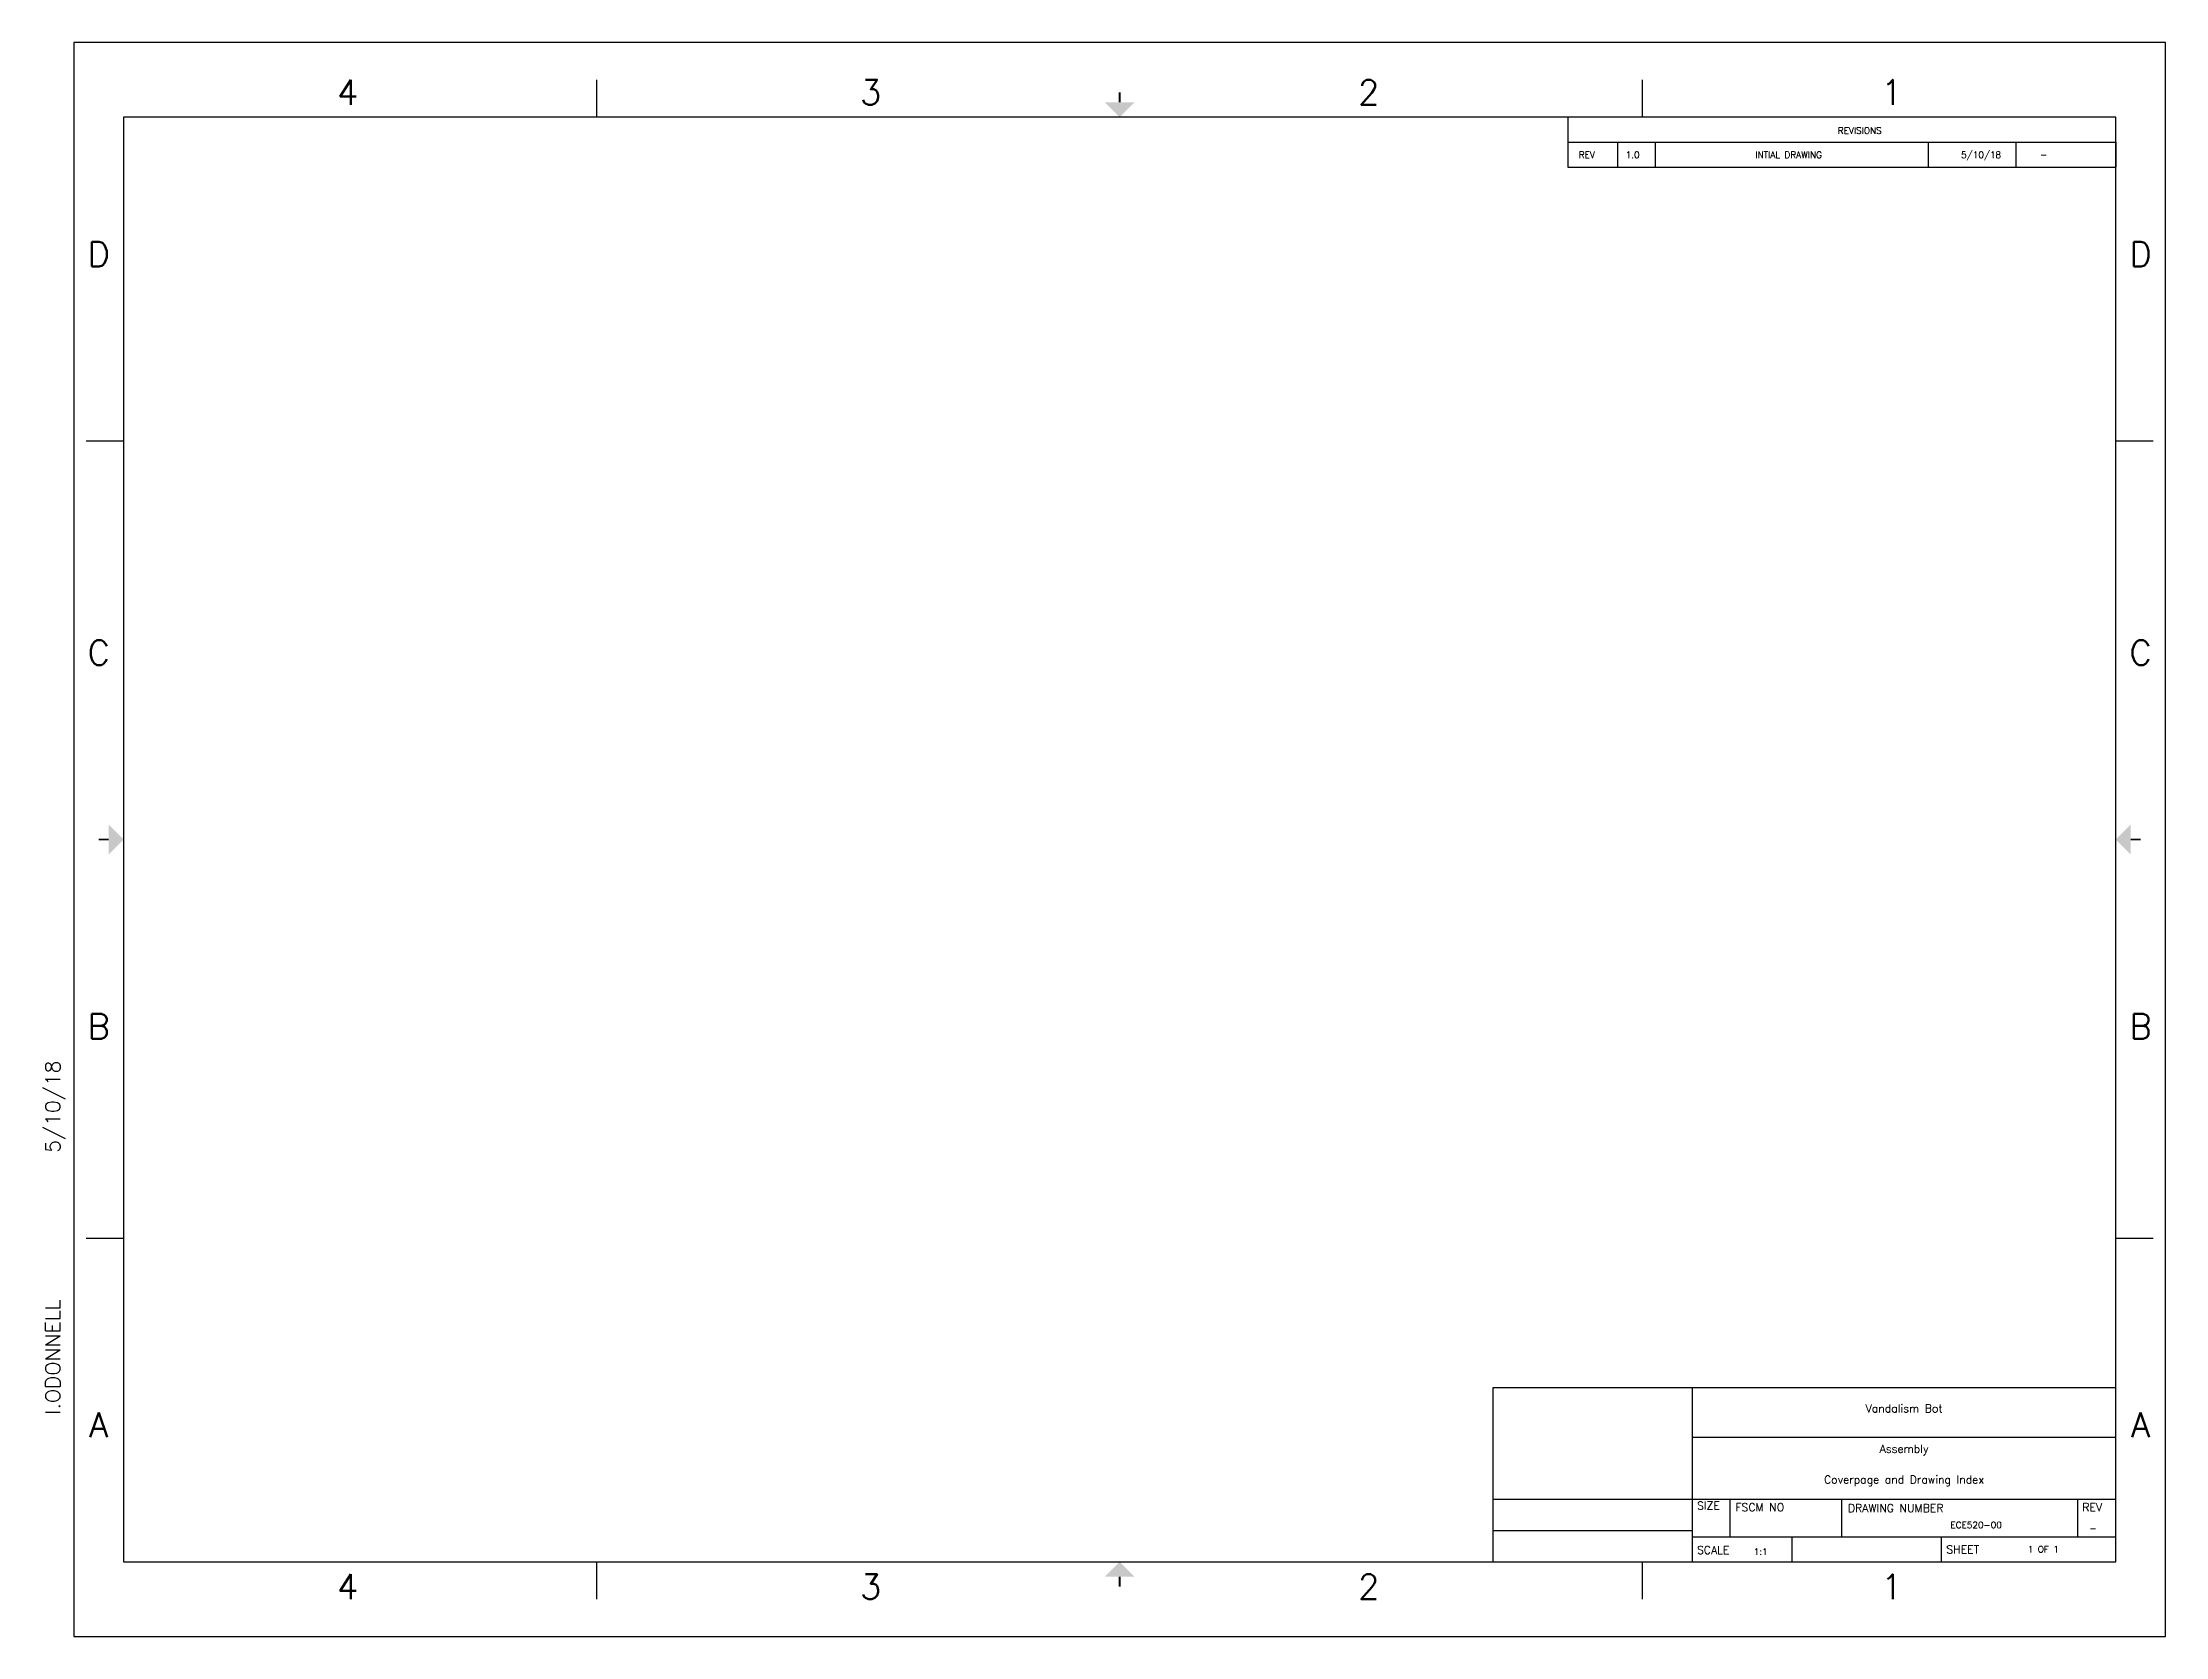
# Model space of a CAD drawing. Header units: inches. Extents: x -0.3 to 21, y 0 to 16.
import ezdxf
from ezdxf.enums import TextEntityAlignment as Align

# ---------------------------------------------------------------- set-up
doc = ezdxf.new("R2010")
doc.units = ezdxf.units.IN
doc.header["$MEASUREMENT"] = 0
for name, color, linetype in [('TB_LABELS', 1, 'Continuous'), ('Title Block', 7, 'Continuous'), ('Viewport', 7, 'Continuous')]:
    doc.layers.add(name, color=color, linetype=linetype)
doc.styles.add('Roman', font='romans')
doc.styles.add('WD', font='romans.shx')

# ---------------------------------------------------------------- blocks, each defined once
blk = doc.blocks.new('ANSI_border_C')
for p, q in [((20.5, 0.75), (20.5, 2.5)), ((14.25, 0.75), (20.5, 0.75))]:
    blk.add_line(p, q)
at = {"layer": 'Title Block'}
for p, q in [((0, 16), (0, 0)), ((21, 16), (0, 16)), ((21, 0), (21, 16)), ((5.25, 15.25), (5.25, 15.625)), ((15.75, 15.25), (15.75, 15.625)), ((0.5, 15.25), (0.5, 0.75)), ((20.5, 15.25), (0.5, 15.25)), ((15, 15.25), (15, 15)), ((20.5, 0.75), (20.5, 15.25)), ((15, 15), (20.5, 15)), ((0.125, 12), (0.5, 12)), ((20.5, 12), (20.875, 12)), ((0.125, 4), (0.5, 4)), ((20.5, 4), (20.875, 4)), ((0.5, 0.75), (20.5, 0.75)), ((5.25, 0.375), (5.25, 0.75)), ((15.75, 0.375), (15.75, 0.75)), ((0, 0), (21, 0))]:
    blk.add_line(p, q, dxfattribs=at)
at = {"layer": 'Title Block', "const_width": 0.02}
for points in [[(10.5, 15.5), (10.5, 15.4)], [(0.25, 8), (0.35, 8)], [(20.75, 8), (20.65, 8)], [(10.5, 0.5), (10.5, 0.6)]]:
    blk.add_lwpolyline(points, dxfattribs=at)
at = {"layer": 'Title Block'}
for points in [[(10.35, 15.4), (10.65, 15.4), (10.5, 15.25)], [(0.35, 7.85), (0.35, 8.15), (0.5, 8)], [(20.65, 7.85), (20.65, 8.15), (20.5, 8)], [(10.35, 0.6), (10.65, 0.6), (10.5, 0.75)]]:
    blk.add_solid(points, dxfattribs=at)
at = {"layer": 'Title Block', "style": 'Roman'}
for s, p in [('4', (2.75, 15.5)), ('3', (8, 15.5)), ('2', (13, 15.5)), ('1', (18.25, 15.5)), ('D', (0.25, 13.875)), ('D', (20.75, 13.875)), ('C', (0.25, 9.875)), ('C', (20.75, 9.875)), ('B', (0.25, 6.125)), ('B', (20.75, 6.125)), ('A', (0.25, 2.125)), ('A', (20.75, 2.125)), ('4', (2.75, 0.5)), ('3', (8, 0.5)), ('2', (13, 0.5)), ('1', (18.25, 0.5))]:
    blk.add_text(s, height=0.25, dxfattribs=at).set_placement(p, align=Align.MIDDLE_CENTER)
blk.add_text('REVISIONS', height=0.065, dxfattribs=at).set_placement((17.71, 15.083))
blk = doc.blocks.new('ANSI_REVblock_C')
blk.add_line((0, 0), (0, -0.25))
at = {"layer": 'Title Block'}
for p, q in [((-5.5, 0), (0, 0)), ((-5.5, 0), (-5.5, -0.25)), ((-5, -0.25), (-5, 0)), ((-4.62, -0.25), (-4.62, 0)), ((-1.88, -0.25), (-1.88, 0)), ((-1, -0.25), (-1, 0)), ((-5.5, -0.25), (0, -0.25))]:
    blk.add_line(p, q, dxfattribs=at)
at = {"style": 'WD'}
for tag, p in [('ZONE', (-5.391, -0.16)), ('REV', (-4.92, -0.16)), ('DESCRIPTION', (-3.618, -0.16)), ('DATE', (-1.552, -0.16)), ('APPROVED', (-0.759, -0.16))]:
    blk.add_attdef(tag, p, '', height=0.065, dxfattribs=at)
at = {"style": 'WD', "flags": 1}
blk.add_attdef('WD_TB', (-4.505, -0.154), '', height=0.03, dxfattribs=at)
blk = doc.blocks.new('ANSI_tblock_desc_C')
for p, q in [((0, 0), (0, 1.75)), ((-6.25, 0), (0, 0))]:
    blk.add_line(p, q)
at = {"layer": 'Title Block'}
for p, q in [((-6.25, 1.75), (0, 1.75)), ((-6.25, 0), (-6.25, 1.75)), ((-4.25, 0), (-4.25, 1.75)), ((-4.25, 1.25), (0, 1.25)), ((-6.25, 0.63), (0, 0.63)), ((-3.87, 0.25), (-3.87, 0.63)), ((-2.75, 0.25), (-2.75, 0.63)), ((-0.38, 0.25), (-0.38, 0.63)), ((-6.25, 0.315), (-4.25, 0.315)), ((-4.25, 0.25), (0, 0.25)), ((-3.25, 0), (-3.25, 0.25)), ((-1.75, 0), (-1.75, 0.25))]:
    blk.add_line(p, q, dxfattribs=at)
at = {"color": 0, "style": 'Roman', "flags": 8}
for tag, p in [('FNAME', (-20.636, 6.819)), ('REVDATE', (-20.636, 4.106)), ('USER', (-20.636, 1.477))]:
    blk.add_attdef(tag, p, '', height=0.15, rotation=90, dxfattribs=at)
at = {"style": 'WD'}
for tag, p in [('PROJDESC', (-2.125, 1.5)), ('TITLE1', (-2.125, 1.095)), ('TITLE2', (-2.125, 0.785))]:
    blk.add_attdef(tag, text='', height=0.08, dxfattribs=at).set_placement(p, align=Align.CENTER)
at = {"style": 'WD', "flags": 1}
blk.add_attdef('WD_TB', (-5.57, 0.177), '', height=0.086, dxfattribs=at)
at = {"style": 'WD'}
for tag, p in [('SIZE', (-4.162, 0.32)), ('FSCM_NO', (-3.4, 0.337)), ('DWG_NO', (-1.659, 0.337)), ('REV', (-0.265, 0.303)), ('SCALE', (-3.634, 0.069)), ('SHEET', (-0.883, 0.092))]:
    blk.add_attdef(tag, p, '', height=0.065, dxfattribs=at)
at = {"layer": 'TB_LABELS', "style": 'WD'}
for s, p in [('SIZE', (-4.204, 0.604)), ('FSCM NO', (-3.819, 0.588)), ('DRAWING NUMBER', (-2.689, 0.579)), ('REV', (-0.336, 0.588)), ('SCALE', (-4.204, 0.158)), ('SHEET', (-1.701, 0.164))]:
    blk.add_text(s, height=0.08, dxfattribs=at).set_placement(p, align=Align.TOP_LEFT)

msp = doc.modelspace()

# ---------------------------------------------------------------- block references
msp.add_blockref('ANSI_REVblock_C', (20.5, 15)).add_auto_attribs({'ZONE': 'REV', 'REV': '1.0', 'DESCRIPTION': 'INTIAL DRAWING', 'DATE': '5/10/18', 'APPROVED': '-'})
ref = msp.add_blockref('ANSI_tblock_desc_C', (20.5, 0.75))
ref.add_attrib('PROJDESC', 'Vandalism Bot', dxfattribs={"height": 0.08, "style": 'WD'}).set_placement((18.375, 2.25), align=Align.CENTER)
ref.add_attrib('TITLE1', 'Assembly', dxfattribs={"height": 0.08, "style": 'WD'}).set_placement((18.375, 1.845), align=Align.CENTER)
ref.add_attrib('TITLE2', 'Coverpage and Drawing Index', dxfattribs={"height": 0.08, "style": 'WD'}).set_placement((18.375, 1.535), align=Align.CENTER)
ref.add_attrib('DWG_NO', 'ECE520-00', (18.841, 1.087), dxfattribs={"height": 0.065, "style": 'WD'})
ref.add_attrib('REV', '-', (20.235, 1.053), dxfattribs={"height": 0.065, "style": 'WD'})
ref.add_attrib('SCALE', '1:1', (16.866, 0.819), dxfattribs={"height": 0.065, "style": 'WD'})
ref.add_attrib('SHEET', '1 OF 1', (19.617, 0.843), dxfattribs={"height": 0.065, "style": 'WD'})
ref.add_attrib('REVDATE', '5/10/18', (-0.136, 4.856), dxfattribs={"color": 0, "height": 0.15, "rotation": 90, "style": 'Roman', "flags": 8})
ref.add_attrib('USER', 'I.ODONNELL', (-0.136, 2.227), dxfattribs={"color": 0, "height": 0.15, "rotation": 90, "style": 'Roman', "flags": 8})
at = {"layer": 'Viewport'}
msp.add_blockref('ANSI_border_C', (0, 0), dxfattribs=at)

doc.saveas('drawing.dxf')
